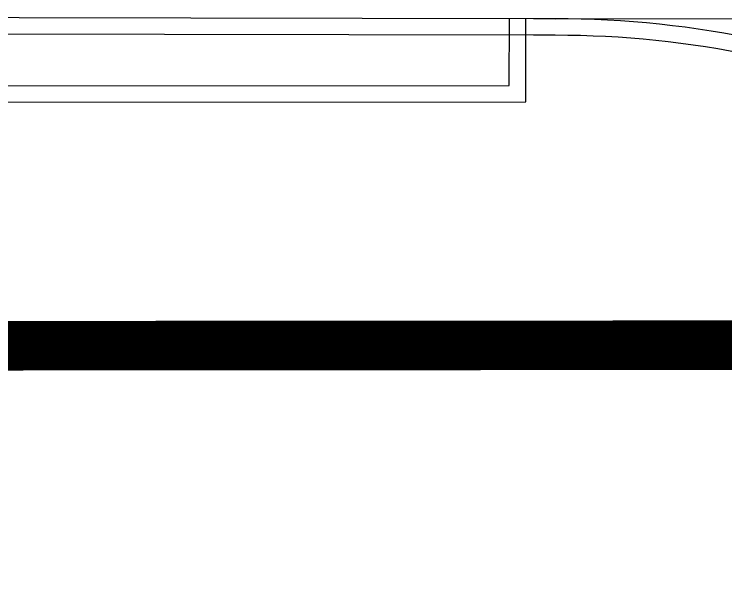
# Model space of a CAD drawing. Header units: millimetres. Extents: x -27104 to 125781, y -3376 to 46996.
# Drawn here: x 56078.9 to 56247.4, y 19085.9 to 19220.1 of the extents above; entities that cross this region are included whole.
import ezdxf

# ---------------------------------------------------------------- set-up
doc = ezdxf.new("R2010")
doc.units = ezdxf.units.MM
doc.header["$LTSCALE"] = 100
doc.header["$MEASUREMENT"] = 0
doc.layers.get('0').update_dxf_attribs({"linetype": 'CONTINUOUS'})
doc.layers.add('ELE9', color=9, linetype='CONTINUOUS')

# ---------------------------------------------------------------- blocks, each defined once
blk = doc.blocks.new('ggtyu')
at = {"layer": 'ELE9', "color": 253, "ltscale": 0.1}
for points in [[(56017.47, 19382.81), (56012.38, 19382.8), (55444.14, 19383.87), (55398.76, 19382.91), (55361.11, 19378.41), (55321.54, 19371.08), (55280.15, 19357.98), (55244.12, 19341.96), (55194.07, 19309.57), (55158.91, 19279.45), (55127.68, 19244.76), (55098.44, 19202.82), (55076.27, 19162.18), (55059.89, 19119.03), (55050.4, 19086.18), (55043.41, 19049.23), (55042.05, 19010.7), (55044.18, 18974.26), (55052.21, 18931.83), (55061, 18894.8), (55119.84, 18672.69)], [(55253.69, 19346.21), (55262.92, 19326.64), (55314.81, 19349.22), (55359.54, 19357.43), (55405.49, 19362.98), (56010.52, 19363.11), (56010.57, 19382.8)], [(55257.23, 19347.88), (55264.84, 19331.75), (55313.67, 19352.99), (55358.95, 19361.3), (55405.26, 19366.89), (56006.61, 19367.02), (56006.66, 19382.81)], [(56017.47, 19382.81), (56423.08, 19383.44), (56658.44, 19382.93)], [(56017.47, 19378.89), (56012.38, 19378.89), (55444.18, 19379.96), (55399.04, 19379.01), (55361.7, 19374.54), (55322.49, 19367.27), (55281.54, 19354.31), (55245.99, 19338.51), (55196.42, 19306.43), (55161.65, 19276.64), (55130.75, 19242.33), (55101.77, 19200.76), (55079.83, 19160.55), (55063.61, 19117.79), (55054.21, 19085.27), (55047.31, 19048.79), (55045.97, 19010.75), (55048.07, 18974.74), (55056.04, 18932.65), (55064.79, 18895.75), (55123.89, 18672.69)]]:
    blk.add_lwpolyline(points, dxfattribs=at)
at = {"layer": 'ELE9', "color": 253, "ltscale": 10, "const_width": 11.74}
blk.add_lwpolyline([(58117.4, 19302.45), (56293.79, 19303.3), (56130.33, 19305.54), (55417.38, 19305.02), (55371.92, 19302.77), (55334.43, 19294.86), (55298.15, 19281.28), (55264.28, 19263.18), (55232.53, 19241.4), (55203.25, 19216.08), (55176.69, 19187.57), (55154.69, 19155.9), (55137.52, 19121.31), (55126.02, 19084.39), (55120.08, 19046.47), (55118.26, 19007.57), (55122.22, 18968.89), (55130.53, 18930.92), (55563.33, 17286.67)], dxfattribs=at)
at = {"layer": 'ELE9', "color": 253, "ltscale": 0.1}
for radius, start in [(234.77, 42.08), (230.85, 42.9658)]:
    blk.add_arc((56017.47, 19148.04), radius, start, 90, dxfattribs=at)

msp = doc.modelspace()

# ---------------------------------------------------------------- block references
msp.add_blockref('ggtyu', (189.46, -163.8))

doc.saveas('drawing.dxf')
